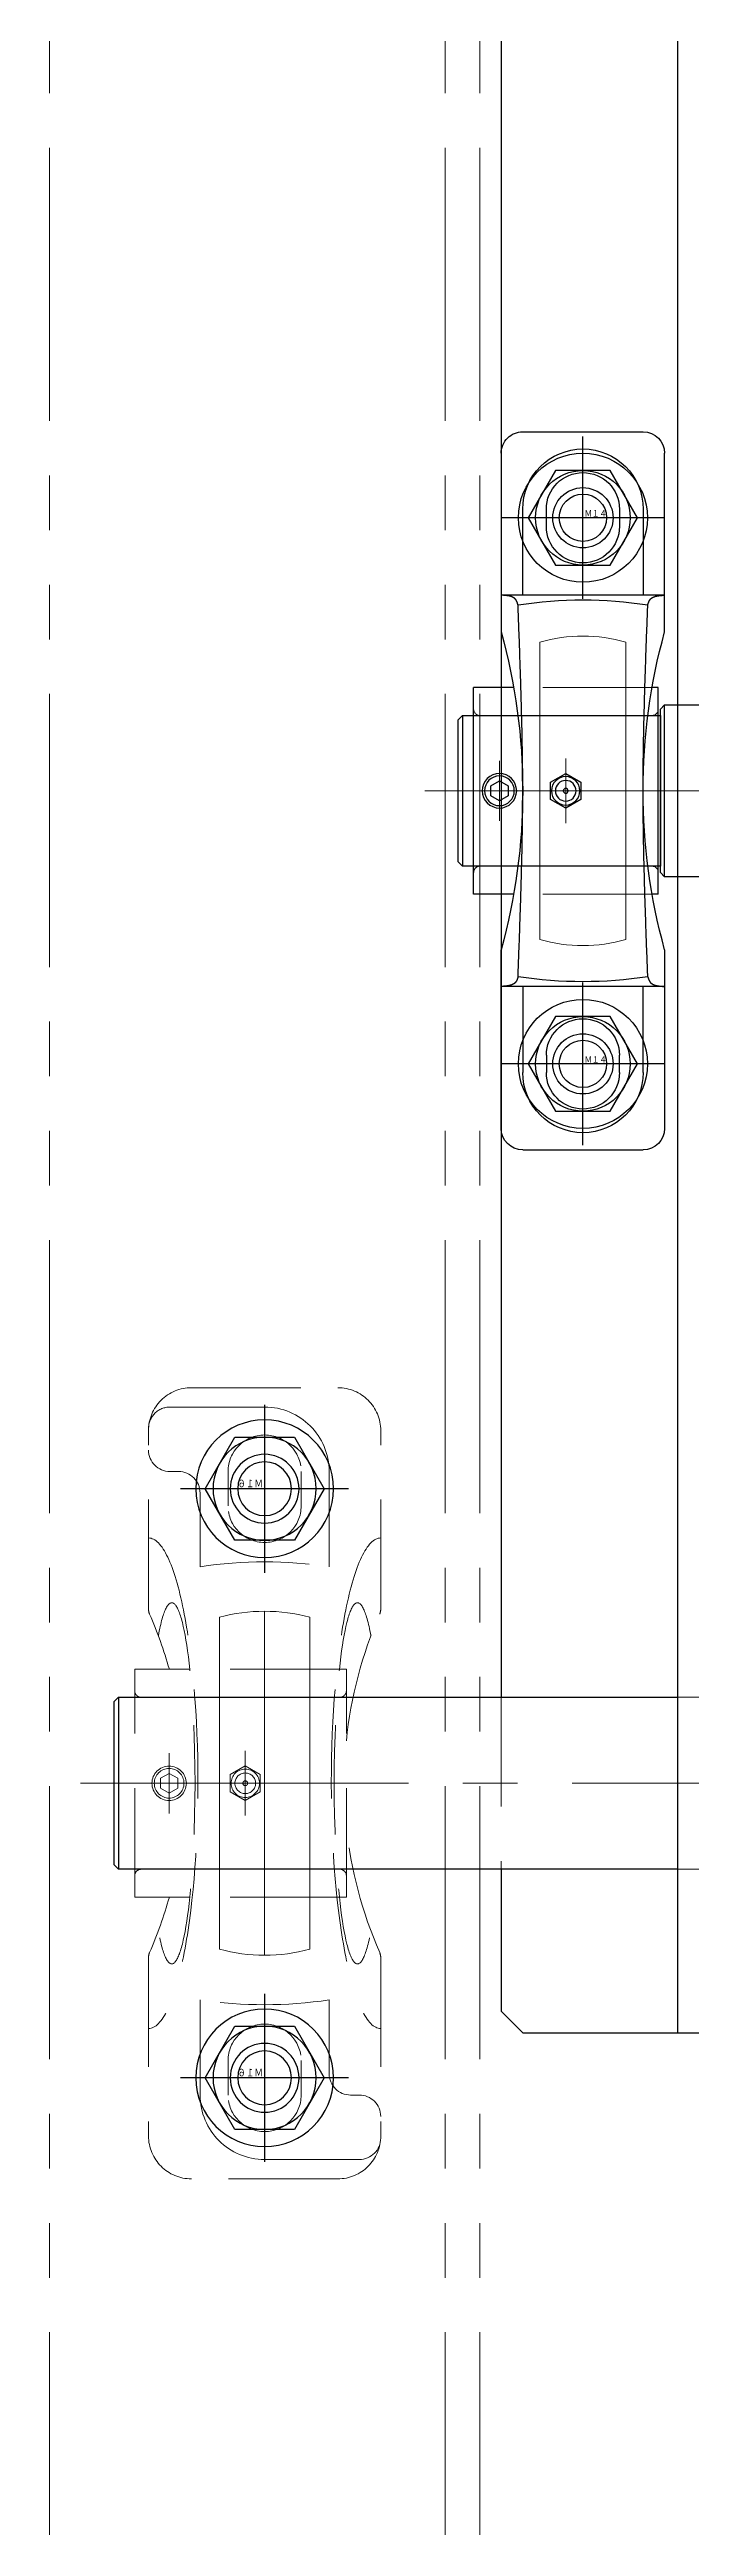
# Model space of a CAD drawing. Header units: millimetres. Extents: x -8731 to 85711, y -14522 to 31379.
# Drawn here: x -114 to 35, y -3071 to -2495 of the extents above; entities that cross this region are included whole.
import ezdxf

# ---------------------------------------------------------------- set-up
doc = ezdxf.new("R2010")
doc.units = ezdxf.units.MM
doc.header["$LTSCALE"] = 4
for name, pattern in [('CENTER2', [28.575, 19.05, -3.175, 3.175, -3.175]), ('HIDDEN', [9.525, 6.35, -3.175]), ('PHANTOM2', [31.75, 15.875, -3.175, 3.175, -3.175, 3.175, -3.175])]:
    doc.linetypes.add(name, pattern=pattern)
for name, color, linetype, lineweight in [('04_HIDDEN', 2, 'HIDDEN', 13), ('05_CENTER', 4, 'CENTER2', 13), ('06_PHANTOM', 2, 'PHANTOM2', 13)]:
    doc.layers.add(name, color=color, linetype=linetype, lineweight=lineweight)
doc.layers.add('10_DRAFT', color=8, linetype='Continuous', lineweight=0, plot=False)
doc.styles.add('KANJI0', font='txt.shx', dxfattribs={"width": 0.9, "height": 30, "bigfont": 'bigfont'})

# ---------------------------------------------------------------- blocks, each defined once
blk = doc.blocks.new('M14Nv_1_1_1')
at = {"color": 0, "linetype": 'CENTER2'}
for p, q in [((0, -18.89), (0, 18.89)), ((18.89, 0), (-18.89, 0))]:
    blk.add_line(p, q, dxfattribs=at)
at = {"color": 0}
for p, q in [((-6.35, 11), (-12.7, 0)), ((6.35, 11), (-6.35, 11)), ((12.7, 0), (6.35, 11)), ((-12.7, 0), (-6.35, -11)), ((6.35, -11), (12.7, 0)), ((-6.35, -11), (6.35, -11))]:
    blk.add_line(p, q, dxfattribs=at)
for radius in [15, 11, 7, 5.5]:
    blk.add_circle((0, 0), radius, dxfattribs=at)
at = {"layer": '10_DRAFT', "ltscale": 3, "style": 'KANJI0', "width": 0.82}
blk.add_text('Ｍ１４', height=1.5, dxfattribs=at).set_placement((0.39, 0.1))
blk = doc.blocks.new('MUCP207b_1')
at = {"color": 0}
for p, q in [((-100.45, 19), (-142, 19)), ((-109, 19), (-109, -19)), ((-87.5, 17.5), (-39.5, 17.5)), ((-87.5, 17.5), (-87.5, 16.09)), ((-39.5, 17.5), (-39.5, 16.09)), ((-26.55, 19), (15, 19)), ((-18, 19), (-18, -19)), ((-147, -14), (-147, 14)), ((-129, 14), (-109, 14)), ((2, 14), (-18, 14)), ((20, -14), (20, 14)), ((-129, 8.5), (-125, 8.5)), ((2, 8.5), (-2, 8.5)), ((-125, -8.5), (-129, -8.5)), ((-2, -8.5), (2, -8.5)), ((-109, -14), (-129, -14)), ((-87.5, -16.09), (-87.5, -25.4)), ((-39.5, -16.09), (-39.5, -25.4)), ((-18, -14), (2, -14)), ((-142, -19), (-100.45, -19)), ((15, -19), (-26.55, -19)), ((-87.5, -25.4), (-39.5, -25.4))]:
    blk.add_line(p, q, dxfattribs=at)
for points in [[(-65.52, -0.5), (-67.54, -4), (-65.52, -7.5), (-61.48, -7.5), (-59.46, -4), (-61.48, -0.5)], [(-64.65, -17.4), (-65.81, -19.4), (-64.65, -21.4), (-62.35, -21.4), (-61.19, -19.4), (-62.35, -17.4)]]:
    blk.add_lwpolyline(points, close=True, dxfattribs=at)
for points in [[(-106.74, 15.09, 0), (-106.77, 15.1, 0), (-106.81, 15.1, 0), (-106.84, 15.11, 0), (-106.87, 15.12, 0), (-106.9, 15.13, 0), (-106.93, 15.14, 0), (-106.96, 15.15, 0), (-106.99, 15.16, 0), (-107.02, 15.17, 0), (-107.05, 15.18, 0), (-107.08, 15.19, 0), (-107.11, 15.2, 0), (-107.14, 15.21, 0), (-107.17, 15.22, 0), (-107.2, 15.23, 0), (-107.23, 15.24, 0), (-107.26, 15.25, 0), (-107.29, 15.26, 0), (-107.32, 15.27, 0), (-107.35, 15.29, 0), (-107.38, 15.3, 0), (-107.4, 15.31, 0), (-107.43, 15.32, 0), (-107.46, 15.33, 0), (-107.49, 15.34, 0), (-107.52, 15.36, 0), (-107.54, 15.37, 0), (-107.57, 15.38, 0), (-107.6, 15.39, 0), (-107.63, 15.41, 0), (-107.65, 15.42, 0), (-107.68, 15.43, 0), (-107.71, 15.45, 0), (-107.73, 15.46, 0), (-107.76, 15.48, 0), (-107.78, 15.49, 0), (-107.81, 15.5, 0), (-107.83, 15.52, 0), (-107.86, 15.53, 0), (-107.88, 15.55, 0), (-107.9, 15.57, 0), (-107.93, 15.58, 0), (-107.95, 15.6, 0), (-107.97, 15.62, 0), (-107.99, 15.63, 0), (-108.02, 15.65, 0), (-108.04, 15.67, 0), (-108.06, 15.69, 0), (-108.08, 15.71, 0), (-108.1, 15.73, 0), (-108.12, 15.74, 0), (-108.14, 15.76, 0), (-108.16, 15.78, 0), (-108.18, 15.8, 0), (-108.2, 15.82, 0), (-108.22, 15.84, 0), (-108.23, 15.87, 0), (-108.25, 15.89, 0), (-108.27, 15.91, 0), (-108.29, 15.93, 0), (-108.3, 15.95, 0), (-108.32, 15.97, 0), (-108.34, 16, 0), (-108.35, 16.02, 0), (-108.37, 16.04, 0), (-108.39, 16.07, 0), (-108.4, 16.09, 0), (-108.42, 16.11, 0), (-108.43, 16.14, 0), (-108.44, 16.16, 0), (-108.46, 16.19, 0), (-108.47, 16.21, 0), (-108.49, 16.24, 0), (-108.5, 16.26, 0), (-108.51, 16.29, 0), (-108.53, 16.31, 0), (-108.54, 16.34, 0), (-108.55, 16.37, 0), (-108.56, 16.39, 0), (-108.57, 16.42, 0), (-108.59, 16.45, 0), (-108.6, 16.47, 0), (-108.61, 16.5, 0), (-108.62, 16.53, 0), (-108.63, 16.56, 0), (-108.64, 16.58, 0), (-108.65, 16.61, 0), (-108.66, 16.64, 0), (-108.67, 16.67, 0), (-108.68, 16.7, 0), (-108.69, 16.73, 0), (-108.7, 16.76, 0), (-108.71, 16.79, 0), (-108.72, 16.82, 0), (-108.73, 16.85, 0), (-108.73, 16.88, 0), (-108.74, 16.9, 0), (-108.75, 16.94, 0), (-108.76, 16.97, 0), (-108.77, 17, 0), (-108.77, 17.03, 0), (-108.78, 17.06, 0), (-108.79, 17.09, 0), (-108.79, 17.12, 0), (-108.8, 17.15, 0), (-108.81, 17.18, 0), (-108.81, 17.22, 0), (-108.82, 17.25, 0), (-108.83, 17.28, 0), (-108.83, 17.31, 0), (-108.84, 17.34, 0), (-108.84, 17.38, 0), (-108.85, 17.41, 0), (-108.85, 17.44, 0), (-108.86, 17.48, 0), (-108.86, 17.51, 0), (-108.87, 17.54, 0), (-108.87, 17.57, 0), (-108.88, 17.61, 0), (-108.88, 17.64, 0), (-108.89, 17.67, 0), (-108.89, 17.71, 0), (-108.9, 17.74, 0), (-108.9, 17.77, 0), (-108.9, 17.81, 0), (-108.91, 17.84, 0), (-108.91, 17.88, 0), (-108.92, 17.91, 0), (-108.92, 17.94, 0), (-108.92, 17.98, 0), (-108.93, 18.01, 0), (-108.93, 18.05, 0), (-108.93, 18.08, 0), (-108.94, 18.12, 0), (-108.94, 18.15, 0), (-108.94, 18.19, 0), (-108.95, 18.22, 0), (-108.95, 18.26, 0), (-108.95, 18.29, 0), (-108.95, 18.33, 0), (-108.96, 18.36, 0), (-108.96, 18.4, 0), (-108.96, 18.43, 0), (-108.97, 18.47, 0), (-108.97, 18.5, 0), (-108.97, 18.54, 0), (-108.97, 18.57, 0), (-108.98, 18.61, 0), (-108.98, 18.64, 0), (-108.98, 18.68, 0), (-108.98, 18.72, 0), (-108.98, 18.75, 0), (-108.99, 18.79, 0), (-108.99, 18.82, 0), (-108.99, 18.86, 0), (-108.99, 18.89, 0), (-109, 18.93, 0), (-109, 18.96, 0), (-109, 19, 0)], [(-20.26, 15.09, 0), (-20.23, 15.1, 0), (-20.19, 15.1, 0), (-20.16, 15.11, 0), (-20.13, 15.12, 0), (-20.1, 15.13, 0), (-20.07, 15.14, 0), (-20.04, 15.15, 0), (-20.01, 15.16, 0), (-19.98, 15.17, 0), (-19.95, 15.18, 0), (-19.92, 15.19, 0), (-19.89, 15.2, 0), (-19.86, 15.21, 0), (-19.83, 15.22, 0), (-19.8, 15.23, 0), (-19.77, 15.24, 0), (-19.74, 15.25, 0), (-19.71, 15.26, 0), (-19.68, 15.27, 0), (-19.65, 15.29, 0), (-19.62, 15.3, 0), (-19.6, 15.31, 0), (-19.57, 15.32, 0), (-19.54, 15.33, 0), (-19.51, 15.34, 0), (-19.48, 15.36, 0), (-19.46, 15.37, 0), (-19.43, 15.38, 0), (-19.4, 15.39, 0), (-19.37, 15.41, 0), (-19.35, 15.42, 0), (-19.32, 15.43, 0), (-19.29, 15.45, 0), (-19.27, 15.46, 0), (-19.24, 15.48, 0), (-19.22, 15.49, 0), (-19.19, 15.5, 0), (-19.17, 15.52, 0), (-19.14, 15.53, 0), (-19.12, 15.55, 0), (-19.1, 15.57, 0), (-19.07, 15.58, 0), (-19.05, 15.6, 0), (-19.03, 15.62, 0), (-19.01, 15.63, 0), (-18.98, 15.65, 0), (-18.96, 15.67, 0), (-18.94, 15.69, 0), (-18.92, 15.71, 0), (-18.9, 15.73, 0), (-18.88, 15.74, 0), (-18.86, 15.76, 0), (-18.84, 15.78, 0), (-18.82, 15.8, 0), (-18.8, 15.82, 0), (-18.78, 15.84, 0), (-18.77, 15.87, 0), (-18.75, 15.89, 0), (-18.73, 15.91, 0), (-18.71, 15.93, 0), (-18.7, 15.95, 0), (-18.68, 15.97, 0), (-18.66, 16, 0), (-18.65, 16.02, 0), (-18.63, 16.04, 0), (-18.61, 16.07, 0), (-18.6, 16.09, 0), (-18.58, 16.11, 0), (-18.57, 16.14, 0), (-18.56, 16.16, 0), (-18.54, 16.19, 0), (-18.53, 16.21, 0), (-18.51, 16.24, 0), (-18.5, 16.26, 0), (-18.49, 16.29, 0), (-18.47, 16.31, 0), (-18.46, 16.34, 0), (-18.45, 16.37, 0), (-18.44, 16.39, 0), (-18.43, 16.42, 0), (-18.41, 16.45, 0), (-18.4, 16.47, 0), (-18.39, 16.5, 0), (-18.38, 16.53, 0), (-18.37, 16.56, 0), (-18.36, 16.58, 0), (-18.35, 16.61, 0), (-18.34, 16.64, 0), (-18.33, 16.67, 0), (-18.32, 16.7, 0), (-18.31, 16.73, 0), (-18.3, 16.76, 0), (-18.29, 16.79, 0), (-18.28, 16.82, 0), (-18.27, 16.85, 0), (-18.27, 16.88, 0), (-18.26, 16.9, 0), (-18.25, 16.94, 0), (-18.24, 16.97, 0), (-18.23, 17, 0), (-18.23, 17.03, 0), (-18.22, 17.06, 0), (-18.21, 17.09, 0), (-18.21, 17.12, 0), (-18.2, 17.15, 0), (-18.19, 17.18, 0), (-18.19, 17.22, 0), (-18.18, 17.25, 0), (-18.17, 17.28, 0), (-18.17, 17.31, 0), (-18.16, 17.34, 0), (-18.16, 17.38, 0), (-18.15, 17.41, 0), (-18.15, 17.44, 0), (-18.14, 17.48, 0), (-18.14, 17.51, 0), (-18.13, 17.54, 0), (-18.13, 17.57, 0), (-18.12, 17.61, 0), (-18.12, 17.64, 0), (-18.11, 17.67, 0), (-18.11, 17.71, 0), (-18.1, 17.74, 0), (-18.1, 17.77, 0), (-18.1, 17.81, 0), (-18.09, 17.84, 0), (-18.09, 17.88, 0), (-18.08, 17.91, 0), (-18.08, 17.94, 0), (-18.08, 17.98, 0), (-18.07, 18.01, 0), (-18.07, 18.05, 0), (-18.07, 18.08, 0), (-18.06, 18.12, 0), (-18.06, 18.15, 0), (-18.06, 18.19, 0), (-18.05, 18.22, 0), (-18.05, 18.26, 0), (-18.05, 18.29, 0), (-18.05, 18.33, 0), (-18.04, 18.36, 0), (-18.04, 18.4, 0), (-18.04, 18.43, 0), (-18.03, 18.47, 0), (-18.03, 18.5, 0), (-18.03, 18.54, 0), (-18.03, 18.57, 0), (-18.03, 18.61, 0), (-18.02, 18.64, 0), (-18.02, 18.68, 0), (-18.02, 18.72, 0), (-18.02, 18.75, 0), (-18.01, 18.79, 0), (-18.01, 18.82, 0), (-18.01, 18.86, 0), (-18.01, 18.89, 0), (-18, 18.93, 0), (-18, 18.96, 0), (-18, 19, 0)], [(-106.74, 15.09, 0), (-106.2, 15.06, 0), (-105.66, 15.04, 0), (-105.11, 15.02, 0), (-104.57, 15, 0), (-104.02, 14.98, 0), (-103.48, 14.96, 0), (-102.94, 14.94, 0), (-102.39, 14.92, 0), (-101.85, 14.9, 0), (-101.3, 14.88, 0), (-100.76, 14.86, 0), (-100.22, 14.84, 0), (-99.67, 14.82, 0), (-99.13, 14.8, 0), (-98.58, 14.78, 0), (-98.04, 14.76, 0), (-97.5, 14.74, 0), (-96.95, 14.72, 0), (-96.41, 14.7, 0), (-95.87, 14.68, 0), (-95.32, 14.66, 0), (-94.78, 14.65, 0), (-94.23, 14.63, 0), (-93.69, 14.61, 0), (-93.15, 14.59, 0), (-92.6, 14.57, 0), (-92.06, 14.55, 0), (-91.51, 14.54, 0), (-90.97, 14.52, 0), (-90.43, 14.5, 0), (-89.88, 14.48, 0), (-89.34, 14.47, 0), (-88.79, 14.45, 0), (-88.25, 14.43, 0), (-87.71, 14.41, 0), (-87.16, 14.4, 0), (-86.62, 14.38, 0), (-86.07, 14.37, 0), (-85.53, 14.35, 0), (-84.99, 14.34, 0), (-84.44, 14.32, 0), (-83.9, 14.31, 0), (-83.35, 14.29, 0), (-82.81, 14.28, 0), (-82.27, 14.26, 0), (-81.72, 14.25, 0), (-81.18, 14.24, 0), (-80.63, 14.22, 0), (-80.09, 14.21, 0), (-79.55, 14.2, 0), (-79, 14.18, 0), (-78.46, 14.17, 0), (-77.91, 14.16, 0), (-77.37, 14.15, 0), (-76.83, 14.14, 0), (-76.28, 14.13, 0), (-75.74, 14.12, 0), (-75.19, 14.11, 0), (-74.65, 14.1, 0), (-74.11, 14.09, 0), (-73.56, 14.08, 0), (-73.02, 14.07, 0), (-72.48, 14.06, 0), (-71.93, 14.06, 0), (-71.39, 14.05, 0), (-70.84, 14.04, 0), (-70.3, 14.04, 0), (-69.76, 14.03, 0), (-69.21, 14.03, 0), (-68.67, 14.02, 0), (-68.12, 14.02, 0), (-67.58, 14.01, 0), (-67.04, 14.01, 0), (-66.49, 14.01, 0), (-65.95, 14.01, 0), (-65.4, 14, 0), (-64.86, 14, 0), (-64.32, 14, 0), (-63.77, 14, 0), (-63.23, 14, 0), (-62.68, 14, 0), (-62.14, 14, 0), (-61.6, 14, 0), (-61.05, 14.01, 0), (-60.51, 14.01, 0), (-59.96, 14.01, 0), (-59.42, 14.01, 0), (-58.88, 14.02, 0), (-58.33, 14.02, 0), (-57.79, 14.03, 0), (-57.24, 14.03, 0), (-56.7, 14.04, 0), (-56.16, 14.04, 0), (-55.61, 14.05, 0), (-55.07, 14.06, 0), (-54.52, 14.06, 0), (-53.98, 14.07, 0), (-53.44, 14.08, 0), (-52.89, 14.09, 0), (-52.35, 14.1, 0), (-51.81, 14.11, 0), (-51.26, 14.12, 0), (-50.72, 14.13, 0), (-50.17, 14.14, 0), (-49.63, 14.15, 0), (-49.09, 14.16, 0), (-48.54, 14.17, 0), (-48, 14.18, 0), (-47.45, 14.2, 0), (-46.91, 14.21, 0), (-46.37, 14.22, 0), (-45.82, 14.24, 0), (-45.28, 14.25, 0), (-44.73, 14.26, 0), (-44.19, 14.28, 0), (-43.65, 14.29, 0), (-43.1, 14.31, 0), (-42.56, 14.32, 0), (-42.01, 14.34, 0), (-41.47, 14.35, 0), (-40.93, 14.37, 0), (-40.38, 14.38, 0), (-39.84, 14.4, 0), (-39.29, 14.41, 0), (-38.75, 14.43, 0), (-38.21, 14.45, 0), (-37.66, 14.47, 0), (-37.12, 14.48, 0), (-36.57, 14.5, 0), (-36.03, 14.52, 0), (-35.49, 14.54, 0), (-34.94, 14.55, 0), (-34.4, 14.57, 0), (-33.85, 14.59, 0), (-33.31, 14.61, 0), (-32.77, 14.63, 0), (-32.22, 14.65, 0), (-31.68, 14.66, 0), (-31.14, 14.68, 0), (-30.59, 14.7, 0), (-30.05, 14.72, 0), (-29.5, 14.74, 0), (-28.96, 14.76, 0), (-28.42, 14.78, 0), (-27.87, 14.8, 0), (-27.33, 14.82, 0), (-26.78, 14.84, 0), (-26.24, 14.86, 0), (-25.7, 14.88, 0), (-25.15, 14.9, 0), (-24.61, 14.92, 0), (-24.06, 14.94, 0), (-23.52, 14.96, 0), (-22.98, 14.98, 0), (-22.43, 15, 0), (-21.89, 15.02, 0), (-21.34, 15.04, 0), (-20.8, 15.06, 0), (-20.26, 15.09, 0)], [(-106.74, -15.09, 0), (-106.77, -15.1, 0), (-106.81, -15.1, 0), (-106.84, -15.11, 0), (-106.87, -15.12, 0), (-106.9, -15.13, 0), (-106.93, -15.14, 0), (-106.96, -15.15, 0), (-106.99, -15.16, 0), (-107.02, -15.17, 0), (-107.05, -15.18, 0), (-107.08, -15.19, 0), (-107.11, -15.2, 0), (-107.14, -15.21, 0), (-107.17, -15.22, 0), (-107.2, -15.23, 0), (-107.23, -15.24, 0), (-107.26, -15.25, 0), (-107.29, -15.26, 0), (-107.32, -15.27, 0), (-107.35, -15.29, 0), (-107.38, -15.3, 0), (-107.4, -15.31, 0), (-107.43, -15.32, 0), (-107.46, -15.33, 0), (-107.49, -15.34, 0), (-107.52, -15.36, 0), (-107.54, -15.37, 0), (-107.57, -15.38, 0), (-107.6, -15.39, 0), (-107.63, -15.41, 0), (-107.65, -15.42, 0), (-107.68, -15.43, 0), (-107.71, -15.45, 0), (-107.73, -15.46, 0), (-107.76, -15.48, 0), (-107.78, -15.49, 0), (-107.81, -15.5, 0), (-107.83, -15.52, 0), (-107.86, -15.53, 0), (-107.88, -15.55, 0), (-107.9, -15.57, 0), (-107.93, -15.58, 0), (-107.95, -15.6, 0), (-107.97, -15.62, 0), (-107.99, -15.63, 0), (-108.02, -15.65, 0), (-108.04, -15.67, 0), (-108.06, -15.69, 0), (-108.08, -15.71, 0), (-108.1, -15.73, 0), (-108.12, -15.74, 0), (-108.14, -15.76, 0), (-108.16, -15.78, 0), (-108.18, -15.8, 0), (-108.2, -15.82, 0), (-108.22, -15.84, 0), (-108.23, -15.87, 0), (-108.25, -15.89, 0), (-108.27, -15.91, 0), (-108.29, -15.93, 0), (-108.3, -15.95, 0), (-108.32, -15.97, 0), (-108.34, -16, 0), (-108.35, -16.02, 0), (-108.37, -16.04, 0), (-108.39, -16.07, 0), (-108.4, -16.09, 0), (-108.42, -16.11, 0), (-108.43, -16.14, 0), (-108.44, -16.16, 0), (-108.46, -16.19, 0), (-108.47, -16.21, 0), (-108.49, -16.24, 0), (-108.5, -16.26, 0), (-108.51, -16.29, 0), (-108.53, -16.31, 0), (-108.54, -16.34, 0), (-108.55, -16.37, 0), (-108.56, -16.39, 0), (-108.57, -16.42, 0), (-108.59, -16.45, 0), (-108.6, -16.47, 0), (-108.61, -16.5, 0), (-108.62, -16.53, 0), (-108.63, -16.56, 0), (-108.64, -16.58, 0), (-108.65, -16.61, 0), (-108.66, -16.64, 0), (-108.67, -16.67, 0), (-108.68, -16.7, 0), (-108.69, -16.73, 0), (-108.7, -16.76, 0), (-108.71, -16.79, 0), (-108.72, -16.82, 0), (-108.73, -16.85, 0), (-108.73, -16.88, 0), (-108.74, -16.9, 0), (-108.75, -16.94, 0), (-108.76, -16.97, 0), (-108.77, -17, 0), (-108.77, -17.03, 0), (-108.78, -17.06, 0), (-108.79, -17.09, 0), (-108.79, -17.12, 0), (-108.8, -17.15, 0), (-108.81, -17.18, 0), (-108.81, -17.22, 0), (-108.82, -17.25, 0), (-108.83, -17.28, 0), (-108.83, -17.31, 0), (-108.84, -17.34, 0), (-108.84, -17.38, 0), (-108.85, -17.41, 0), (-108.85, -17.44, 0), (-108.86, -17.48, 0), (-108.86, -17.51, 0), (-108.87, -17.54, 0), (-108.87, -17.57, 0), (-108.88, -17.61, 0), (-108.88, -17.64, 0), (-108.89, -17.67, 0), (-108.89, -17.71, 0), (-108.9, -17.74, 0), (-108.9, -17.77, 0), (-108.9, -17.81, 0), (-108.91, -17.84, 0), (-108.91, -17.88, 0), (-108.92, -17.91, 0), (-108.92, -17.94, 0), (-108.92, -17.98, 0), (-108.93, -18.01, 0), (-108.93, -18.05, 0), (-108.93, -18.08, 0), (-108.94, -18.12, 0), (-108.94, -18.15, 0), (-108.94, -18.19, 0), (-108.95, -18.22, 0), (-108.95, -18.26, 0), (-108.95, -18.29, 0), (-108.95, -18.33, 0), (-108.96, -18.36, 0), (-108.96, -18.4, 0), (-108.96, -18.43, 0), (-108.97, -18.47, 0), (-108.97, -18.5, 0), (-108.97, -18.54, 0), (-108.97, -18.57, 0), (-108.98, -18.61, 0), (-108.98, -18.64, 0), (-108.98, -18.68, 0), (-108.98, -18.72, 0), (-108.98, -18.75, 0), (-108.99, -18.79, 0), (-108.99, -18.82, 0), (-108.99, -18.86, 0), (-108.99, -18.89, 0), (-109, -18.93, 0), (-109, -18.96, 0), (-109, -19, 0)], [(-106.74, -15.09, 0), (-106.2, -15.06, 0), (-105.66, -15.04, 0), (-105.11, -15.02, 0), (-104.57, -15, 0), (-104.02, -14.98, 0), (-103.48, -14.96, 0), (-102.94, -14.94, 0), (-102.39, -14.92, 0), (-101.85, -14.9, 0), (-101.3, -14.88, 0), (-100.76, -14.86, 0), (-100.22, -14.84, 0), (-99.67, -14.82, 0), (-99.13, -14.8, 0), (-98.58, -14.78, 0), (-98.04, -14.76, 0), (-97.5, -14.74, 0), (-96.95, -14.72, 0), (-96.41, -14.7, 0), (-95.87, -14.68, 0), (-95.32, -14.66, 0), (-94.78, -14.65, 0), (-94.23, -14.63, 0), (-93.69, -14.61, 0), (-93.15, -14.59, 0), (-92.6, -14.57, 0), (-92.06, -14.55, 0), (-91.51, -14.54, 0), (-90.97, -14.52, 0), (-90.43, -14.5, 0), (-89.88, -14.48, 0), (-89.34, -14.47, 0), (-88.79, -14.45, 0), (-88.25, -14.43, 0), (-87.71, -14.41, 0), (-87.16, -14.4, 0), (-86.62, -14.38, 0), (-86.07, -14.37, 0), (-85.53, -14.35, 0), (-84.99, -14.34, 0), (-84.44, -14.32, 0), (-83.9, -14.31, 0), (-83.35, -14.29, 0), (-82.81, -14.28, 0), (-82.27, -14.26, 0), (-81.72, -14.25, 0), (-81.18, -14.24, 0), (-80.63, -14.22, 0), (-80.09, -14.21, 0), (-79.55, -14.2, 0), (-79, -14.18, 0), (-78.46, -14.17, 0), (-77.91, -14.16, 0), (-77.37, -14.15, 0), (-76.83, -14.14, 0), (-76.28, -14.13, 0), (-75.74, -14.12, 0), (-75.19, -14.11, 0), (-74.65, -14.1, 0), (-74.11, -14.09, 0), (-73.56, -14.08, 0), (-73.02, -14.07, 0), (-72.48, -14.06, 0), (-71.93, -14.06, 0), (-71.39, -14.05, 0), (-70.84, -14.04, 0), (-70.3, -14.04, 0), (-69.76, -14.03, 0), (-69.21, -14.03, 0), (-68.67, -14.02, 0), (-68.12, -14.02, 0), (-67.58, -14.01, 0), (-67.04, -14.01, 0), (-66.49, -14.01, 0), (-65.95, -14.01, 0), (-65.4, -14, 0), (-64.86, -14, 0), (-64.32, -14, 0), (-63.77, -14, 0), (-63.23, -14, 0), (-62.68, -14, 0), (-62.14, -14, 0), (-61.6, -14, 0), (-61.05, -14.01, 0), (-60.51, -14.01, 0), (-59.96, -14.01, 0), (-59.42, -14.01, 0), (-58.88, -14.02, 0), (-58.33, -14.02, 0), (-57.79, -14.03, 0), (-57.24, -14.03, 0), (-56.7, -14.04, 0), (-56.16, -14.04, 0), (-55.61, -14.05, 0), (-55.07, -14.06, 0), (-54.52, -14.06, 0), (-53.98, -14.07, 0), (-53.44, -14.08, 0), (-52.89, -14.09, 0), (-52.35, -14.1, 0), (-51.81, -14.11, 0), (-51.26, -14.12, 0), (-50.72, -14.13, 0), (-50.17, -14.14, 0), (-49.63, -14.15, 0), (-49.09, -14.16, 0), (-48.54, -14.17, 0), (-48, -14.18, 0), (-47.45, -14.2, 0), (-46.91, -14.21, 0), (-46.37, -14.22, 0), (-45.82, -14.24, 0), (-45.28, -14.25, 0), (-44.73, -14.26, 0), (-44.19, -14.28, 0), (-43.65, -14.29, 0), (-43.1, -14.31, 0), (-42.56, -14.32, 0), (-42.01, -14.34, 0), (-41.47, -14.35, 0), (-40.93, -14.37, 0), (-40.38, -14.38, 0), (-39.84, -14.4, 0), (-39.29, -14.41, 0), (-38.75, -14.43, 0), (-38.21, -14.45, 0), (-37.66, -14.47, 0), (-37.12, -14.48, 0), (-36.57, -14.5, 0), (-36.03, -14.52, 0), (-35.49, -14.54, 0), (-34.94, -14.55, 0), (-34.4, -14.57, 0), (-33.85, -14.59, 0), (-33.31, -14.61, 0), (-32.77, -14.63, 0), (-32.22, -14.65, 0), (-31.68, -14.66, 0), (-31.14, -14.68, 0), (-30.59, -14.7, 0), (-30.05, -14.72, 0), (-29.5, -14.74, 0), (-28.96, -14.76, 0), (-28.42, -14.78, 0), (-27.87, -14.8, 0), (-27.33, -14.82, 0), (-26.78, -14.84, 0), (-26.24, -14.86, 0), (-25.7, -14.88, 0), (-25.15, -14.9, 0), (-24.61, -14.92, 0), (-24.06, -14.94, 0), (-23.52, -14.96, 0), (-22.98, -14.98, 0), (-22.43, -15, 0), (-21.89, -15.02, 0), (-21.34, -15.04, 0), (-20.8, -15.06, 0), (-20.26, -15.09, 0)], [(-20.26, -15.09, 0), (-20.23, -15.1, 0), (-20.19, -15.1, 0), (-20.16, -15.11, 0), (-20.13, -15.12, 0), (-20.1, -15.13, 0), (-20.07, -15.14, 0), (-20.04, -15.15, 0), (-20.01, -15.16, 0), (-19.98, -15.17, 0), (-19.95, -15.18, 0), (-19.92, -15.19, 0), (-19.89, -15.2, 0), (-19.86, -15.21, 0), (-19.83, -15.22, 0), (-19.8, -15.23, 0), (-19.77, -15.24, 0), (-19.74, -15.25, 0), (-19.71, -15.26, 0), (-19.68, -15.27, 0), (-19.65, -15.29, 0), (-19.62, -15.3, 0), (-19.6, -15.31, 0), (-19.57, -15.32, 0), (-19.54, -15.33, 0), (-19.51, -15.34, 0), (-19.48, -15.36, 0), (-19.46, -15.37, 0), (-19.43, -15.38, 0), (-19.4, -15.39, 0), (-19.37, -15.41, 0), (-19.35, -15.42, 0), (-19.32, -15.43, 0), (-19.29, -15.45, 0), (-19.27, -15.46, 0), (-19.24, -15.48, 0), (-19.22, -15.49, 0), (-19.19, -15.5, 0), (-19.17, -15.52, 0), (-19.14, -15.53, 0), (-19.12, -15.55, 0), (-19.1, -15.57, 0), (-19.07, -15.58, 0), (-19.05, -15.6, 0), (-19.03, -15.62, 0), (-19.01, -15.63, 0), (-18.98, -15.65, 0), (-18.96, -15.67, 0), (-18.94, -15.69, 0), (-18.92, -15.71, 0), (-18.9, -15.73, 0), (-18.88, -15.74, 0), (-18.86, -15.76, 0), (-18.84, -15.78, 0), (-18.82, -15.8, 0), (-18.8, -15.82, 0), (-18.78, -15.84, 0), (-18.77, -15.87, 0), (-18.75, -15.89, 0), (-18.73, -15.91, 0), (-18.71, -15.93, 0), (-18.7, -15.95, 0), (-18.68, -15.97, 0), (-18.66, -16, 0), (-18.65, -16.02, 0), (-18.63, -16.04, 0), (-18.61, -16.07, 0), (-18.6, -16.09, 0), (-18.58, -16.11, 0), (-18.57, -16.14, 0), (-18.56, -16.16, 0), (-18.54, -16.19, 0), (-18.53, -16.21, 0), (-18.51, -16.24, 0), (-18.5, -16.26, 0), (-18.49, -16.29, 0), (-18.47, -16.31, 0), (-18.46, -16.34, 0), (-18.45, -16.37, 0), (-18.44, -16.39, 0), (-18.43, -16.42, 0), (-18.41, -16.45, 0), (-18.4, -16.47, 0), (-18.39, -16.5, 0), (-18.38, -16.53, 0), (-18.37, -16.56, 0), (-18.36, -16.58, 0), (-18.35, -16.61, 0), (-18.34, -16.64, 0), (-18.33, -16.67, 0), (-18.32, -16.7, 0), (-18.31, -16.73, 0), (-18.3, -16.76, 0), (-18.29, -16.79, 0), (-18.28, -16.82, 0), (-18.27, -16.85, 0), (-18.27, -16.88, 0), (-18.26, -16.9, 0), (-18.25, -16.94, 0), (-18.24, -16.97, 0), (-18.23, -17, 0), (-18.23, -17.03, 0), (-18.22, -17.06, 0), (-18.21, -17.09, 0), (-18.21, -17.12, 0), (-18.2, -17.15, 0), (-18.19, -17.18, 0), (-18.19, -17.22, 0), (-18.18, -17.25, 0), (-18.17, -17.28, 0), (-18.17, -17.31, 0), (-18.16, -17.34, 0), (-18.16, -17.38, 0), (-18.15, -17.41, 0), (-18.15, -17.44, 0), (-18.14, -17.48, 0), (-18.14, -17.51, 0), (-18.13, -17.54, 0), (-18.13, -17.57, 0), (-18.12, -17.61, 0), (-18.12, -17.64, 0), (-18.11, -17.67, 0), (-18.11, -17.71, 0), (-18.1, -17.74, 0), (-18.1, -17.77, 0), (-18.1, -17.81, 0), (-18.09, -17.84, 0), (-18.09, -17.88, 0), (-18.08, -17.91, 0), (-18.08, -17.94, 0), (-18.08, -17.98, 0), (-18.07, -18.01, 0), (-18.07, -18.05, 0), (-18.07, -18.08, 0), (-18.06, -18.12, 0), (-18.06, -18.15, 0), (-18.06, -18.19, 0), (-18.05, -18.22, 0), (-18.05, -18.26, 0), (-18.05, -18.29, 0), (-18.05, -18.33, 0), (-18.04, -18.36, 0), (-18.04, -18.4, 0), (-18.04, -18.43, 0), (-18.03, -18.47, 0), (-18.03, -18.5, 0), (-18.03, -18.54, 0), (-18.03, -18.57, 0), (-18.03, -18.61, 0), (-18.02, -18.64, 0), (-18.02, -18.68, 0), (-18.02, -18.72, 0), (-18.02, -18.75, 0), (-18.01, -18.79, 0), (-18.01, -18.82, 0), (-18.01, -18.86, 0), (-18.01, -18.89, 0), (-18, -18.93, 0), (-18, -18.96, 0), (-18, -19, 0)]]:
    blk.add_polyline3d(points, dxfattribs=at)
for centre, radius in [((-63.5, -4), 3.3), ((-63.5, -4), 2.4), ((-63.5, -4), 0.555), ((-63.5, -19.4), 4), ((-63.5, -19.4), 3.45)]:
    blk.add_circle(centre, radius, dxfattribs=at)
for centre, radius, start, end in [((-142, 14), 5, 90, 180), ((-63.5, 153), 139, 254.58563, 285.41437), ((15, 14), 5, 0, 90), ((-129, 0), 14, 90, 270), ((-8.9, 0), 99, 171.23545, 188.76455), ((-118.1, 0), 99, 351.23545, 8.76455), ((2, 0), 14, 270, 90), ((-129, 0), 8.5, 90, 270), ((-125, 0), 8.5, 270, 90), ((-2, 0), 8.5, 90, 270), ((2, 0), 8.5, 270, 90), ((-142, -14), 5, 180, 270), ((-63.5, -153), 139, 74.58563, 105.41437), ((15, -14), 5, 270, 0)]:
    blk.add_arc(centre, radius, start, end, dxfattribs=at)
at = {"layer": '04_HIDDEN', "color": 0}
for p, q in [((-87.5, 16.09), (-87.5, -16.09)), ((-81, 16), (-81, -23.9)), ((-46, 16), (-46, -23.9)), ((-39.5, 16.09), (-39.5, -16.09))]:
    blk.add_line(p, q, dxfattribs=at)
for centre, start, end in [((-82.5, 16), 0, 90), ((-44.5, 16), 90, 180), ((-82.5, -23.9), 270, 0), ((-44.5, -23.9), 180, 270)]:
    blk.add_arc(centre, 1.5, start, end, dxfattribs=at)
at = {"layer": '05_CENTER', "color": 0}
for p, q in [((-127, 13.5), (-127, -13.5)), ((0, 13.5), (0, -13.5)), ((-143.36, 0), (-110.64, 0)), ((16.36, 0), (-16.36, 0)), ((-71.01, -4), (-55.99, -4)), ((-70.5, -19.4), (-56.5, -19.4))]:
    blk.add_line(p, q, dxfattribs=at)
at = {"layer": '10_DRAFT'}
for p, q in [((-63.5, -25.4), (-63.5, 17.5)), ((-28.92, 10), (-98.08, 10)), ((-28.92, -10), (-98.08, -10))]:
    blk.add_line(p, q, dxfattribs=at)
for start, end in [(163.87238, 196.12762), (343.87238, 16.12762)]:
    blk.add_arc((-63.5, 0), 36, start, end, dxfattribs=at)
blk = doc.blocks.new('A$C11311CD3_1_1_1')
at = {"color": 0}
for p, q in [((-1004, 17.5), (-1004, -17.5)), ((-957, -20), (-957, 20))]:
    blk.add_line(p, q, dxfattribs=at)
blk.add_lwpolyline([(-958, 17.5), (-958, -17.5), (-1004, -17.5), (-1005, -16.5), (-1005, 16.5), (-1004, 17.5)], close=True, dxfattribs=at)
blk.add_lwpolyline([(-940, -20), (-957, -20), (-958, -19), (-958, 19), (-957, 20), (-940, 20)], dxfattribs=at)
at = {"layer": '05_CENTER'}
blk.add_line((-1012.78, 0), (1012.78, 0), dxfattribs=at)
blk = doc.blocks.new('MUCAP208Jc_1_1')
at = {"color": 0}
for p, q in [((-40.56, 27), (-82.5, 27)), ((40.56, 27), (82, 27)), ((-87.5, 22), (-87.5, 0)), ((-72.5, 22), (-72.5, 20)), ((-26.5, 19), (26.5, 19)), ((-26.5, 19), (-26.5, 17.4)), ((26.5, 19), (26.5, 17.4)), ((-92, 17), (-92, -17)), ((-67.5, 15), (-50.37, 15)), ((72.5, 15), (50.37, 15)), ((92, -17), (92, 17)), ((-64.5, 8.5), (-72.5, 8.5)), ((64.5, 8.5), (72.5, 8.5)), ((87.5, -22), (87.5, 0)), ((-64.5, -8.5), (-72.5, -8.5)), ((64.5, -8.5), (72.5, -8.5)), ((-72.5, -15), (-50.37, -15)), ((67.5, -15), (50.37, -15)), ((-26.5, -17.4), (-26.5, -30.2)), ((26.5, -17.4), (26.5, -30.2)), ((72.5, -22), (72.5, -20)), ((-40.56, -27), (-82, -27)), ((40.56, -27), (82.5, -27)), ((-26.5, -30.2), (26.5, -30.2))]:
    blk.add_line(p, q, dxfattribs=at)
for points in [[(-2.02, -1), (-4.04, -4.5), (-2.02, -8), (2.02, -8), (4.04, -4.5), (2.02, -1)], [(-1.15, -20.2), (-2.31, -22.2), (-1.15, -24.2), (1.15, -24.2), (2.31, -22.2), (1.15, -20.2)]]:
    blk.add_lwpolyline(points, close=True, dxfattribs=at)
for centre, radius in [((0, -4.5), 3.3), ((0, -4.5), 2.4), ((0, -4.5), 0.555), ((0, -22.2), 4), ((0, -22.2), 3.45)]:
    blk.add_circle(centre, radius, dxfattribs=at)
for centre, radius, start, end in [((-82, 17), 10, 90, 180), ((-82.5, 22), 5, 90, 180), ((-77.5, 22), 5, 0, 90), ((-40.56, 24), 3, 66.32553, 90), ((0, 116.5), 98, 246.32553, 264.20979), ((0, 116.5), 98, 275.79021, 293.67447), ((40.56, 24), 3, 90, 113.67447), ((82, 17), 10, 0, 90), ((-67.5, 20), 5, 180, 270), ((48.5, 0), 100, 171.37307, 188.62693), ((-48.5, 0), 100, 351.37307, 8.62693), ((72.5, 0), 15, 0, 90), ((-72.5, 0), 8.5, 90, 270), ((-64.5, 0), 8.5, 270, 90), ((64.5, 0), 8.5, 90, 270), ((72.5, 0), 8.5, 270, 90), ((-72.5, 0), 15, 180, 270), ((-82, -17), 10, 180, 270), ((67.5, -20), 5, 0, 90), ((82, -17), 10, 270, 0), ((0, -116.5), 98, 105.68856, 113.67447), ((0, -116.5), 98, 66.32553, 74.31144), ((77.5, -22), 5, 180, 270), ((82.5, -22), 5, 270, 0), ((-40.56, -24), 3, 270, 293.67447), ((40.56, -24), 3, 246.32553, 270)]:
    blk.add_arc(centre, radius, start, end, dxfattribs=at)
at = {"color": 0, "extrusion": (0, 0, -1)}
for centre, major_axis, ratio, start_param, end_param in [((0, 27), (-57.04, 0), 0.201597, 3.141593, 6.283185), ((0, 21.59), (-42, 0), 0.128718, 2.527541, 6.897237)]:
    blk.add_ellipse(centre, major_axis=major_axis, ratio=ratio, start_param=start_param, end_param=end_param, dxfattribs=at)
at = {"color": 0}
for centre, major_axis, ratio, start_param, end_param in [((0, -27), (-57.04, 0), 0.201597, 3.141593, 6.283185), ((0, -21.59), (-42, 0), 0.128718, 2.527541, 6.897237)]:
    blk.add_ellipse(centre, major_axis=major_axis, ratio=ratio, start_param=start_param, end_param=end_param, dxfattribs=at)
at = {"layer": '04_HIDDEN', "color": 0}
for p, q in [((-26.5, 17.4), (-26.5, -17.4)), ((-20, 17.5), (-20, -28.7)), ((20, 17.5), (20, -28.7)), ((26.5, 17.4), (26.5, -17.4))]:
    blk.add_line(p, q, dxfattribs=at)
for centre, start, end in [((-21.5, 17.5), 0, 90), ((21.5, 17.5), 90, 180), ((-21.5, -28.7), 270, 0), ((21.5, -28.7), 180, 270)]:
    blk.add_arc(centre, 1.5, start, end, dxfattribs=at)
at = {"layer": '05_CENTER', "color": 0}
for p, q in [((-68.5, 13.5), (-68.5, -13.5)), ((68.5, 13.5), (68.5, -13.5)), ((-85.81, 0), (-51.19, 0)), ((85.81, 0), (51.19, 0)), ((-7.51, -4.5), (7.51, -4.5)), ((-7, -22.2), (7, -22.2))]:
    blk.add_line(p, q, dxfattribs=at)
at = {"layer": '10_DRAFT'}
for p, q in [((0, -30.2), (0, 19)), ((-38.6, 10.5), (38.6, 10.5)), ((40, 0), (-40, 0)), ((-38.6, -10.5), (38.6, -10.5))]:
    blk.add_line(p, q, dxfattribs=at)
for start, end in [(164.78154, 195.21846), (344.78154, 15.21846)]:
    blk.add_arc((0, 0), 40, start, end, dxfattribs=at)
blk = doc.blocks.new('16b_1_1_1')
at = {"color": 0, "linetype": 'CENTER2'}
for p, q in [((0, 19.54), (0, -19.54)), ((-19.54, 0), (19.54, 0))]:
    blk.add_line(p, q, dxfattribs=at)
at = {"color": 0}
for p, q in [((-6.92, 11.99), (-13.85, 0)), ((6.93, 11.99), (-6.92, 11.99)), ((13.85, 0), (6.93, 11.99)), ((-13.85, 0), (-6.92, -11.99)), ((6.93, -11.99), (13.85, 0)), ((-6.92, -11.99), (6.93, -11.99))]:
    blk.add_line(p, q, dxfattribs=at)
for radius in [16, 11.99, 8, 6.25]:
    blk.add_circle((0, 0), radius, dxfattribs=at)
at = {"layer": '10_DRAFT', "style": 'KANJI0', "width": 0.82}
blk.add_text('Ｍ１６', height=1.714, dxfattribs=at).set_placement((0.41, 0.18))
blk = doc.blocks.new('A$C71EB648A_1_1')
at = {"color": 0}
for p, q in [((-954, 832.23), (-954, -58.02)), ((-1084, 20), (-1084, -20))]:
    blk.add_line(p, q, dxfattribs=at)
blk.add_lwpolyline([(-995, -20), (-995, -53.02), (-990, -58.02), (-945, -58.02), (-945, 803.54), (-990, 803.54), (-995, 798.54), (-995, 20)], dxfattribs=at)
blk.add_lwpolyline([(-954, 20), (-954, -20), (-1084, -20), (-1085, -19), (-1085, 19), (-1084, 20)], close=True, dxfattribs=at)
at = {"layer": '04_HIDDEN'}
for p, q in [((-995, 20), (-995, -20)), ((-954, 20), (-945, 20)), ((-954, -20), (-945, -20))]:
    blk.add_line(p, q, dxfattribs=at)
at = {"layer": '05_CENTER'}
blk.add_line((-1092.78, 0), (1092.78, 0), dxfattribs=at)

msp = doc.modelspace()

# ---------------------------------------------------------------- linework, layer by layer
at = {"layer": '06_PHANTOM'}
for p, q in [((-113.9355, -4867.17761), (-113.9355, -1029.27088)), ((-21.9355, -4867.17761), (-21.9355, -1029.27088)), ((-13.9355, -4867.17761), (-13.9355, -1029.27088))]:
    msp.add_line(p, q, dxfattribs=at)

# ---------------------------------------------------------------- block references
for name, p in [('A$C71EB648A_1_1', (986.0645, -2897.99718)), ('A$C11311CD3_1_1_1', (986.0645, -2667.19584)), ('M14Nv_1_1_1', (10.0645, -2603.69584)), ('M14Nv_1_1_1', (10.0645, -2730.69584))]:
    msp.add_blockref(name, p)
at = {"color": 4, "xscale": -1, "rotation": 270}
msp.add_blockref('MUCP207b_1', (10.0645, -2603.69584), dxfattribs=at)
at = {"xscale": -1}
for p in [(-63.9355, -2829.49718), (-63.9355, -2966.49718)]:
    msp.add_blockref('16b_1_1_1', p, dxfattribs=at)
at = {"layer": '04_HIDDEN', "color": 4, "xscale": -1, "rotation": 270}
msp.add_blockref('MUCAP208Jc_1_1', (-63.9355, -2897.99718), dxfattribs=at)

doc.saveas('drawing.dxf')
